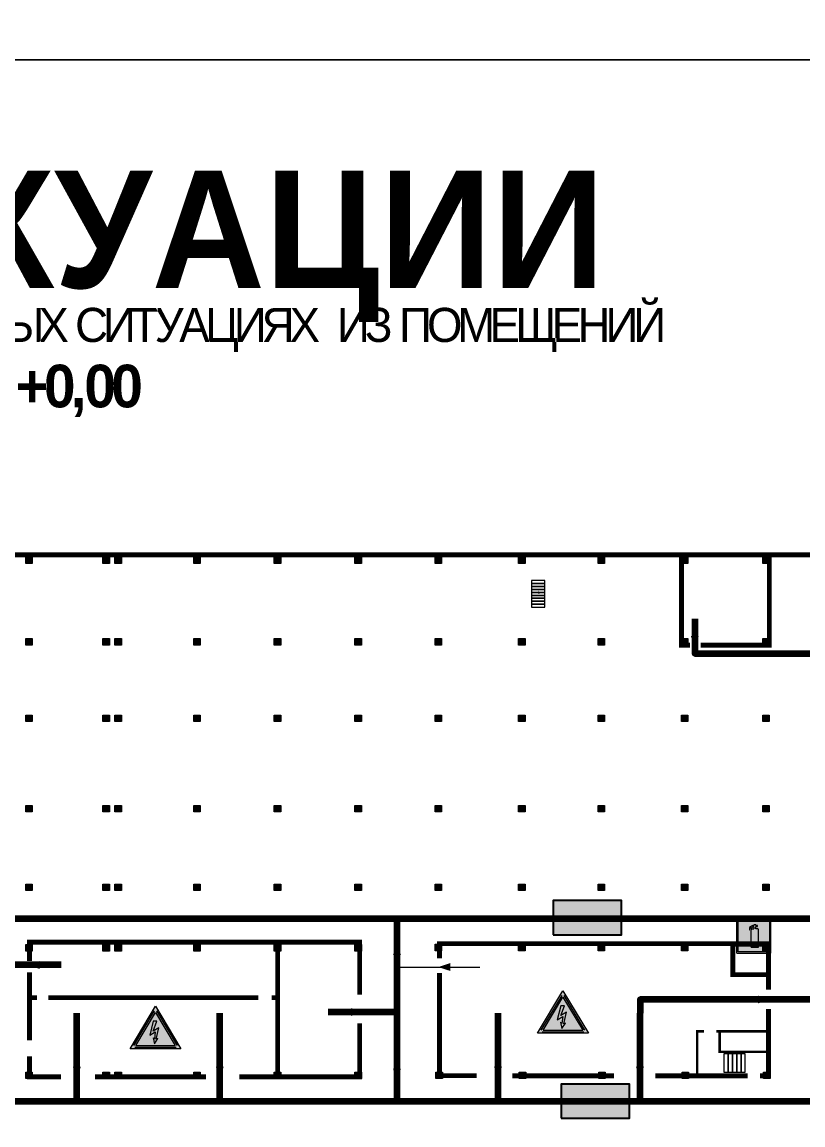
# Model space of a CAD drawing. Header units: millimetres. Extents: x 13810 to 67229, y 12374 to 21950.
# Drawn here: x 27003 to 27149.5, y 13952.6 to 14159.5 of the extents above; entities that cross this region are included whole.
import ezdxf

# ---------------------------------------------------------------- set-up
doc = ezdxf.new("R2010")
doc.units = ezdxf.units.MM
doc.layers.add('План_Штампы', color=7, linetype='Continuous')
doc.styles.add('обычный', font='arial.ttf')

# ---------------------------------------------------------------- blocks, each defined once
blk = doc.blocks.new('A$C32E8229D')
at = {"true_color": 0xffffff}
blk.add_hatch(color=7, dxfattribs=at).paths.add_polyline_path([(0, 0), (0, -8), (16, -8), (16, 0)])
h = blk.add_hatch(color=126)
h.paths.add_polyline_path([(0.2, -0.2), (15.8, -0.2), (15.8, -7.8), (0.2, -7.8)])
h.paths.add_polyline_path([(13.49, -2.05), (12.08, -2.05), (11.37, -2.63, 0.162397), (11.29, -2.84), (11.29, -3.63), (10.35, -3.63), (10.35, -4.05), (11.68, -4.05), (11.68, -3.48), (12.26, -4.28), (11.29, -5.1), (11.29, -6.78), (11.85, -6.78), (11.85, -5.44), (12.8, -4.64), (12.8, -5.94), (14.46, -5.94), (14.46, -5.39), (13.45, -5.39), (13.45, -3.97), (12.46, -2.59), (13.15, -2.59), (13.69, -3.34), (14.18, -3)], flags=16)
h.paths.add_polyline_path([(10.74, -1.82, 1), (11.8, -1.82, 1)], flags=16)
h.paths.add_polyline_path([(9.39, -3.59), (5.99, -3.59), (6.56, -3.03), (5.91, -3.03), (5.1, -3.83), (5.91, -4.64), (6.56, -4.64), (5.99, -4.09), (9.39, -4.09)], flags=16)
h.paths.add_polyline_path([(4.29, -1.08), (1.72, -1.08), (1.72, -6.6), (4.29, -6.6)], flags=16)
at = {"color": 126}
blk.add_lwpolyline([(16, -8), (0, -8), (0, 0), (16, 0)], close=True, dxfattribs=at)
blk = doc.blocks.new('A$C3E6D3DDE')
at = {"lineweight": 5}
h = blk.add_hatch(color=40, dxfattribs=at)
h.paths.add_polyline_path([(24.1, 1.45), (16.46, -11.35), (31.74, -11.35)])
h.paths.add_polyline_path([(24.09, -0.46), (30.03, -10.41), (18.14, -10.41)], flags=16)
h.paths.add_polyline_path([(24.54, -3.08), (23.41, -6.02), (25.13, -5.01), (24.33, -8.5), (24.82, -8.27), (23.79, -9.86), (23.4, -8.04), (23.8, -8.43), (24.04, -6.29), (22.39, -7.25), (23.44, -3.08)], flags=0)
h = blk.add_hatch(color=256, dxfattribs=at)
h.paths.add_polyline_path([(24.37, 0.03, 0.567511), (23.82, 0.03), (17.59, -10.4, 0.582454), (17.86, -10.88), (30.32, -10.88, 0.582149), (30.6, -10.4)])
h.paths.add_polyline_path([(24.09, -0.46), (18.14, -10.41), (30.03, -10.41)], flags=16)
h.paths.add_polyline_path([(24.54, -3.08), (23.41, -6.02), (25.13, -5.01), (24.33, -8.5), (24.82, -8.27), (23.79, -9.86), (23.4, -8.04), (23.8, -8.43), (24.04, -6.29), (22.39, -7.25), (23.44, -3.08)], flags=0)
h = blk.add_hatch(color=40, dxfattribs=at)
h.paths.add_polyline_path([(24.09, -0.46), (18.14, -10.41), (30.03, -10.41)])
h.paths.add_polyline_path([(24.82, -8.27), (23.79, -9.86), (23.4, -8.04), (23.8, -8.43), (24.04, -6.29), (22.39, -7.25), (23.44, -3.08), (24.54, -3.08), (23.41, -6.02), (25.13, -5.01), (24.33, -8.5)], flags=16)
at = {"color": 40, "lineweight": 5}
for p, q in [((16.46, -11.35), (24.1, 1.45)), ((24.1, 1.45), (31.74, -11.35))]:
    blk.add_line(p, q, dxfattribs=at)
at = {"lineweight": 5}
for p, q in [((17.59, -10.4), (23.82, 0.03)), ((24.37, 0.03), (30.6, -10.4)), ((18.14, -10.41), (24.09, -0.46)), ((23.44, -3.08), (22.39, -7.25)), ((23.41, -6.02), (24.54, -3.08)), ((24.54, -3.08), (23.44, -3.08)), ((24.09, -0.46), (30.03, -10.41)), ((22.39, -7.25), (24.04, -6.29)), ((25.13, -5.01), (23.41, -6.02)), ((24.04, -6.29), (23.8, -8.43)), ((24.33, -8.5), (25.13, -5.01)), ((23.8, -8.43), (23.4, -8.04)), ((23.4, -8.04), (23.79, -9.86)), ((23.79, -9.86), (24.82, -8.27)), ((24.82, -8.27), (24.33, -8.5)), ((17.86, -10.88), (30.32, -10.88)), ((18.14, -10.41), (30.03, -10.41))]:
    blk.add_line(p, q, dxfattribs=at)
at = {"color": 50, "lineweight": 5}
blk.add_line((31.74, -11.35), (16.46, -11.35), dxfattribs=at)
blk = doc.blocks.new('A$C3AD82952')
at = {"true_color": 0xf5f5ff}
h = blk.add_hatch(color=7, dxfattribs=at)
h.dxf.hatch_style = 1
h.paths.add_polyline_path([(8.21, 8.73, 0.414214), (7.89, 9.05), (7.22, 9.05), (7.22, 9.92), (7.59, 9.92, 1), (7.57, 10.36), (7.22, 10.36), (7.22, 10.6), (6.43, 10.6), (6.43, 10.36), (6.01, 10.36), (4.74, 9.59), (4.74, 8.69), (4.98, 8.73), (4.98, 9.26), (6.12, 9.91), (6.43, 9.91), (6.43, 9.05), (5.76, 9.05, 0.414214), (5.44, 8.73), (5.44, 2.2), (8.21, 2.2)], flags=0)
h.paths.add_polyline_path([(12.8, 12.8), (0, 12.8), (0, 0), (12.8, 0)])
h.paths.add_polyline_path([(0.51, 12.29), (12.29, 12.29), (12.29, 0.51), (0.51, 0.51)], flags=16)
h.paths.add_polyline_path([(4.74, 9.59), (6.01, 10.36), (6.43, 10.36), (6.43, 10.6), (7.22, 10.6), (7.22, 10.36), (7.59, 10.36, -0.94586), (7.59, 9.92), (7.22, 9.92), (7.22, 9.05), (7.89, 9.05, -0.414214), (8.21, 8.73), (8.21, 2.2), (5.44, 2.2), (5.44, 8.73, -0.414214), (5.76, 9.05), (6.43, 9.05), (6.43, 9.91), (6.12, 9.91), (4.98, 9.26), (4.98, 8.73), (4.74, 8.69)], flags=0)
h = blk.add_hatch(color=242)
h.dxf.hatch_style = 1
h.paths.add_polyline_path([(12.29, 12.29), (0.51, 12.29), (0.51, 0.51), (12.29, 0.51)])
h.paths.add_polyline_path([(4.74, 8.69), (4.74, 9.59), (6.01, 10.36), (6.43, 10.36), (6.43, 10.6), (7.22, 10.6), (7.22, 10.36), (7.59, 10.36, -0.94586), (7.59, 9.92), (7.22, 9.92), (7.22, 9.05), (7.89, 9.05, -0.414214), (8.21, 8.73), (8.21, 2.2), (5.44, 2.2), (5.44, 8.73, -0.414214), (5.76, 9.05), (6.43, 9.05), (6.43, 9.91), (6.12, 9.91), (4.98, 9.26), (4.98, 8.73)], flags=16)
h = blk.add_hatch(color=7, dxfattribs=at)
h.dxf.hatch_style = 1
h.paths.add_polyline_path([(8.21, 8.73, 0.414214), (7.89, 9.05), (7.22, 9.05), (7.22, 9.92), (7.59, 9.92, 1), (7.57, 10.36), (7.22, 10.36), (7.22, 10.6), (6.43, 10.6), (6.43, 10.36), (6.01, 10.36), (4.74, 9.59), (4.74, 8.69), (4.98, 8.73), (4.98, 9.26), (6.12, 9.91), (6.43, 9.91), (6.43, 9.05), (5.76, 9.05, 0.414214), (5.44, 8.73), (5.44, 2.2), (8.21, 2.2)])
at = {"color": 242, "lineweight": 5}
for p, q in [((0, 0), (0, 12.8)), ((0, 12.8), (12.8, 12.8)), ((12.8, 0), (12.8, 12.8)), ((6.01, 10.36), (4.74, 9.59)), ((4.74, 9.59), (4.74, 8.69)), ((4.74, 8.69), (4.98, 8.73)), ((4.98, 9.26), (6.12, 9.91)), ((4.98, 8.73), (4.98, 9.26)), ((5.44, 2.2), (5.44, 8.73)), ((5.76, 9.05), (6.43, 9.05)), ((6.01, 10.36), (6.43, 10.36)), ((6.12, 9.91), (6.43, 9.91)), ((7.22, 10.6), (6.43, 10.6)), ((6.43, 10.6), (6.43, 10.36)), ((6.43, 9.91), (6.43, 9.05)), ((7.22, 10.36), (7.22, 10.6)), ((7.59, 10.36), (7.22, 10.36)), ((7.22, 9.05), (7.22, 9.92)), ((7.59, 9.92), (7.22, 9.92)), ((7.89, 9.05), (7.22, 9.05)), ((8.21, 2.2), (8.21, 8.73)), ((0, 0), (12.8, 0)), ((5.44, 2.2), (8.21, 2.2))]:
    blk.add_line(p, q, dxfattribs=at)
blk.add_lwpolyline([(0.51, 12.29), (12.29, 12.29), (12.29, 0.51), (0.51, 0.51)], close=True, dxfattribs=at)
for centre, radius, start, end in [((5.76, 8.73), 0.32, 90, 180), ((7.58, 10.14), 0.223, 273.1875, 86.8125), ((7.89, 8.73), 0.32, 0, 90)]:
    blk.add_arc(centre, radius, start, end, dxfattribs=at)

msp = doc.modelspace()

# ---------------------------------------------------------------- hatches: boundary and pattern name
at = {"lineweight": 0}
h = msp.add_hatch(color=256, dxfattribs=at)
h.dxf.hatch_style = 1
h.paths.add_polyline_path([(27004.91, 14057.96), (27004.91, 14059.19), (27003.69, 14059.19), (27003.69, 14057.96)])
h = msp.add_hatch(color=256, dxfattribs=at)
h.dxf.hatch_style = 1
h.paths.add_polyline_path([(27019.41, 14057.96), (27019.41, 14059.19), (27018.19, 14059.19), (27018.19, 14057.96)])
h = msp.add_hatch(color=256, dxfattribs=at)
h.dxf.hatch_style = 1
h.paths.add_polyline_path([(27021.64, 14057.96), (27021.64, 14059.19), (27020.42, 14059.19), (27020.42, 14057.96)])
h = msp.add_hatch(color=256, dxfattribs=at)
h.dxf.hatch_style = 1
h.paths.add_polyline_path([(27036.45, 14057.96), (27036.45, 14059.19), (27035.23, 14059.19), (27035.23, 14057.96)])
h = msp.add_hatch(color=256, dxfattribs=at)
h.dxf.hatch_style = 1
h.paths.add_polyline_path([(27051.55, 14057.96), (27051.55, 14059.19), (27050.33, 14059.19), (27050.33, 14057.96)])
h = msp.add_hatch(color=256, dxfattribs=at)
h.dxf.hatch_style = 1
h.paths.add_polyline_path([(27066.69, 14057.96), (27066.69, 14059.19), (27065.46, 14059.19), (27065.46, 14057.96)])
h = msp.add_hatch(color=256, dxfattribs=at)
h.dxf.hatch_style = 1
h.paths.add_polyline_path([(27081.73, 14057.96), (27081.73, 14059.19), (27080.51, 14059.19), (27080.51, 14057.96)])
h = msp.add_hatch(color=256, dxfattribs=at)
h.dxf.hatch_style = 1
h.paths.add_polyline_path([(27097.38, 14057.96), (27097.38, 14059.19), (27096.16, 14059.19), (27096.16, 14057.96)])
h = msp.add_hatch(color=256, dxfattribs=at)
h.dxf.hatch_style = 1
h.paths.add_polyline_path([(27112.3, 14057.96), (27112.3, 14059.19), (27111.08, 14059.19), (27111.08, 14057.96)])
h = msp.add_hatch(color=256, dxfattribs=at)
h.dxf.hatch_style = 1
h.paths.add_polyline_path([(27127.95, 14057.96), (27127.95, 14059.19), (27126.73, 14059.19), (27126.73, 14057.96)])
h = msp.add_hatch(color=256, dxfattribs=at)
h.dxf.hatch_style = 1
h.paths.add_polyline_path([(27143.22, 14057.96), (27143.22, 14059.19), (27142, 14059.19), (27142, 14057.96)])
h = msp.add_hatch(color=256, dxfattribs=at)
h.dxf.hatch_style = 1
h.paths.add_polyline_path([(27004.91, 14042.64), (27004.91, 14043.87), (27003.69, 14043.87), (27003.69, 14042.64)])
h = msp.add_hatch(color=256, dxfattribs=at)
h.dxf.hatch_style = 1
h.paths.add_polyline_path([(27019.41, 14042.64), (27019.41, 14043.87), (27018.19, 14043.87), (27018.19, 14042.64)])
h = msp.add_hatch(color=256, dxfattribs=at)
h.dxf.hatch_style = 1
h.paths.add_polyline_path([(27021.64, 14042.64), (27021.64, 14043.87), (27020.42, 14043.87), (27020.42, 14042.64)])
h = msp.add_hatch(color=256, dxfattribs=at)
h.dxf.hatch_style = 1
h.paths.add_polyline_path([(27036.45, 14042.64), (27036.45, 14043.87), (27035.23, 14043.87), (27035.23, 14042.64)])
h = msp.add_hatch(color=256, dxfattribs=at)
h.dxf.hatch_style = 1
h.paths.add_polyline_path([(27051.55, 14042.64), (27051.55, 14043.87), (27050.33, 14043.87), (27050.33, 14042.64)])
h = msp.add_hatch(color=256, dxfattribs=at)
h.dxf.hatch_style = 1
h.paths.add_polyline_path([(27066.69, 14042.64), (27066.69, 14043.87), (27065.46, 14043.87), (27065.46, 14042.64)])
h = msp.add_hatch(color=256, dxfattribs=at)
h.dxf.hatch_style = 1
h.paths.add_polyline_path([(27081.73, 14042.64), (27081.73, 14043.87), (27080.51, 14043.87), (27080.51, 14042.64)])
h = msp.add_hatch(color=256, dxfattribs=at)
h.dxf.hatch_style = 1
h.paths.add_polyline_path([(27097.38, 14042.64), (27097.38, 14043.87), (27096.16, 14043.87), (27096.16, 14042.64)])
h = msp.add_hatch(color=256, dxfattribs=at)
h.dxf.hatch_style = 1
h.paths.add_polyline_path([(27112.3, 14042.64), (27112.3, 14043.87), (27111.08, 14043.87), (27111.08, 14042.64)])
h = msp.add_hatch(color=256, dxfattribs=at)
h.dxf.hatch_style = 1
h.paths.add_polyline_path([(27127.95, 14042.64), (27127.95, 14043.87), (27126.73, 14043.87), (27126.73, 14042.64)])
h = msp.add_hatch(color=256, dxfattribs=at)
h.dxf.hatch_style = 1
h.paths.add_polyline_path([(27143.22, 14042.64), (27143.22, 14043.87), (27142, 14043.87), (27142, 14042.64)])
h = msp.add_hatch(color=256, dxfattribs=at)
h.dxf.hatch_style = 1
h.paths.add_polyline_path([(27004.91, 14028.29), (27004.91, 14029.52), (27003.69, 14029.52), (27003.69, 14028.29)])
h = msp.add_hatch(color=256, dxfattribs=at)
h.dxf.hatch_style = 1
h.paths.add_polyline_path([(27019.41, 14028.29), (27019.41, 14029.52), (27018.19, 14029.52), (27018.19, 14028.29)])
h = msp.add_hatch(color=256, dxfattribs=at)
h.dxf.hatch_style = 1
h.paths.add_polyline_path([(27021.64, 14028.29), (27021.64, 14029.52), (27020.42, 14029.52), (27020.42, 14028.29)])
h = msp.add_hatch(color=256, dxfattribs=at)
h.dxf.hatch_style = 1
h.paths.add_polyline_path([(27036.45, 14028.29), (27036.45, 14029.52), (27035.23, 14029.52), (27035.23, 14028.29)])
h = msp.add_hatch(color=256, dxfattribs=at)
h.dxf.hatch_style = 1
h.paths.add_polyline_path([(27051.55, 14028.29), (27051.55, 14029.52), (27050.33, 14029.52), (27050.33, 14028.29)])
h = msp.add_hatch(color=256, dxfattribs=at)
h.dxf.hatch_style = 1
h.paths.add_polyline_path([(27066.69, 14028.29), (27066.69, 14029.52), (27065.46, 14029.52), (27065.46, 14028.29)])
h = msp.add_hatch(color=256, dxfattribs=at)
h.dxf.hatch_style = 1
h.paths.add_polyline_path([(27081.73, 14028.29), (27081.73, 14029.52), (27080.51, 14029.52), (27080.51, 14028.29)])
h = msp.add_hatch(color=256, dxfattribs=at)
h.dxf.hatch_style = 1
h.paths.add_polyline_path([(27097.38, 14028.29), (27097.38, 14029.52), (27096.16, 14029.52), (27096.16, 14028.29)])
h = msp.add_hatch(color=256, dxfattribs=at)
h.dxf.hatch_style = 1
h.paths.add_polyline_path([(27112.3, 14028.29), (27112.3, 14029.52), (27111.08, 14029.52), (27111.08, 14028.29)])
h = msp.add_hatch(color=256, dxfattribs=at)
h.dxf.hatch_style = 1
h.paths.add_polyline_path([(27127.95, 14028.29), (27127.95, 14029.52), (27126.73, 14029.52), (27126.73, 14028.29)])
h = msp.add_hatch(color=256, dxfattribs=at)
h.dxf.hatch_style = 1
h.paths.add_polyline_path([(27143.22, 14028.29), (27143.22, 14029.52), (27142, 14029.52), (27142, 14028.29)])
h = msp.add_hatch(color=256, dxfattribs=at)
h.dxf.hatch_style = 1
h.paths.add_polyline_path([(27004.91, 14011.35), (27004.91, 14012.58), (27003.69, 14012.58), (27003.69, 14011.35)])
h = msp.add_hatch(color=256, dxfattribs=at)
h.dxf.hatch_style = 1
h.paths.add_polyline_path([(27019.41, 14011.35), (27019.41, 14012.58), (27018.19, 14012.58), (27018.19, 14011.35)])
h = msp.add_hatch(color=256, dxfattribs=at)
h.dxf.hatch_style = 1
h.paths.add_polyline_path([(27021.64, 14011.35), (27021.64, 14012.58), (27020.42, 14012.58), (27020.42, 14011.35)])
h = msp.add_hatch(color=256, dxfattribs=at)
h.dxf.hatch_style = 1
h.paths.add_polyline_path([(27036.45, 14011.35), (27036.45, 14012.58), (27035.23, 14012.58), (27035.23, 14011.35)])
h = msp.add_hatch(color=256, dxfattribs=at)
h.dxf.hatch_style = 1
h.paths.add_polyline_path([(27051.55, 14011.35), (27051.55, 14012.58), (27050.33, 14012.58), (27050.33, 14011.35)])
h = msp.add_hatch(color=256, dxfattribs=at)
h.dxf.hatch_style = 1
h.paths.add_polyline_path([(27066.69, 14011.35), (27066.69, 14012.58), (27065.46, 14012.58), (27065.46, 14011.35)])
h = msp.add_hatch(color=256, dxfattribs=at)
h.dxf.hatch_style = 1
h.paths.add_polyline_path([(27081.73, 14011.35), (27081.73, 14012.58), (27080.51, 14012.58), (27080.51, 14011.35)])
h = msp.add_hatch(color=256, dxfattribs=at)
h.dxf.hatch_style = 1
h.paths.add_polyline_path([(27097.38, 14011.35), (27097.38, 14012.58), (27096.16, 14012.58), (27096.16, 14011.35)])
h = msp.add_hatch(color=256, dxfattribs=at)
h.dxf.hatch_style = 1
h.paths.add_polyline_path([(27112.3, 14011.35), (27112.3, 14012.58), (27111.08, 14012.58), (27111.08, 14011.35)])
h = msp.add_hatch(color=256, dxfattribs=at)
h.dxf.hatch_style = 1
h.paths.add_polyline_path([(27127.95, 14011.35), (27127.95, 14012.58), (27126.73, 14012.58), (27126.73, 14011.35)])
h = msp.add_hatch(color=256, dxfattribs=at)
h.dxf.hatch_style = 1
h.paths.add_polyline_path([(27143.22, 14011.35), (27143.22, 14012.58), (27142, 14012.58), (27142, 14011.35)])
h = msp.add_hatch(color=256, dxfattribs=at)
h.dxf.hatch_style = 1
h.paths.add_polyline_path([(27004.91, 13996.6), (27004.91, 13997.83), (27003.69, 13997.83), (27003.69, 13996.6)])
h = msp.add_hatch(color=256, dxfattribs=at)
h.dxf.hatch_style = 1
h.paths.add_polyline_path([(27019.41, 13996.6), (27019.41, 13997.83), (27018.19, 13997.83), (27018.19, 13996.6)])
h = msp.add_hatch(color=256, dxfattribs=at)
h.dxf.hatch_style = 1
h.paths.add_polyline_path([(27021.64, 13996.6), (27021.64, 13997.83), (27020.42, 13997.83), (27020.42, 13996.6)])
h = msp.add_hatch(color=256, dxfattribs=at)
h.dxf.hatch_style = 1
h.paths.add_polyline_path([(27036.45, 13996.6), (27036.45, 13997.83), (27035.23, 13997.83), (27035.23, 13996.6)])
h = msp.add_hatch(color=256, dxfattribs=at)
h.dxf.hatch_style = 1
h.paths.add_polyline_path([(27051.55, 13996.6), (27051.55, 13997.83), (27050.33, 13997.83), (27050.33, 13996.6)])
h = msp.add_hatch(color=256, dxfattribs=at)
h.dxf.hatch_style = 1
h.paths.add_polyline_path([(27066.69, 13996.6), (27066.69, 13997.83), (27065.46, 13997.83), (27065.46, 13996.6)])
h = msp.add_hatch(color=256, dxfattribs=at)
h.dxf.hatch_style = 1
h.paths.add_polyline_path([(27081.73, 13996.6), (27081.73, 13997.83), (27080.51, 13997.83), (27080.51, 13996.6)])
h = msp.add_hatch(color=256, dxfattribs=at)
h.dxf.hatch_style = 1
h.paths.add_polyline_path([(27097.38, 13996.6), (27097.38, 13997.83), (27096.16, 13997.83), (27096.16, 13996.6)])
h = msp.add_hatch(color=256, dxfattribs=at)
h.dxf.hatch_style = 1
h.paths.add_polyline_path([(27112.3, 13996.6), (27112.3, 13997.83), (27111.08, 13997.83), (27111.08, 13996.6)])
h = msp.add_hatch(color=256, dxfattribs=at)
h.dxf.hatch_style = 1
h.paths.add_polyline_path([(27127.95, 13996.6), (27127.95, 13997.83), (27126.73, 13997.83), (27126.73, 13996.6)])
h = msp.add_hatch(color=256, dxfattribs=at)
h.dxf.hatch_style = 1
h.paths.add_polyline_path([(27143.22, 13996.6), (27143.22, 13997.83), (27142, 13997.83), (27142, 13996.6)])
h = msp.add_hatch(color=256, dxfattribs=at)
h.dxf.hatch_style = 1
h.paths.add_polyline_path([(27004.91, 13985.24), (27004.91, 13986.47), (27003.69, 13986.47), (27003.69, 13985.24)])
h = msp.add_hatch(color=256, dxfattribs=at)
h.dxf.hatch_style = 1
h.paths.add_polyline_path([(27019.41, 13985.24), (27019.41, 13986.47), (27018.19, 13986.47), (27018.19, 13985.24)])
h = msp.add_hatch(color=256, dxfattribs=at)
h.dxf.hatch_style = 1
h.paths.add_polyline_path([(27021.64, 13985.24), (27021.64, 13986.47), (27020.42, 13986.47), (27020.42, 13985.24)])
h = msp.add_hatch(color=256, dxfattribs=at)
h.dxf.hatch_style = 1
h.paths.add_polyline_path([(27036.45, 13985.24), (27036.45, 13986.47), (27035.23, 13986.47), (27035.23, 13985.24)])
h = msp.add_hatch(color=256, dxfattribs=at)
h.dxf.hatch_style = 1
h.paths.add_polyline_path([(27051.55, 13985.24), (27051.55, 13986.47), (27050.33, 13986.47), (27050.33, 13985.24)])
h = msp.add_hatch(color=256, dxfattribs=at)
h.dxf.hatch_style = 1
h.paths.add_polyline_path([(27066.69, 13985.24), (27066.69, 13986.47), (27065.46, 13986.47), (27065.46, 13985.24)])
h = msp.add_hatch(color=256, dxfattribs=at)
h.dxf.hatch_style = 1
h.paths.add_polyline_path([(27081.73, 13985.32), (27081.73, 13986.55), (27080.51, 13986.55), (27080.51, 13985.32)])
h = msp.add_hatch(color=256, dxfattribs=at)
h.dxf.hatch_style = 1
h.paths.add_polyline_path([(27097.38, 13985.32), (27097.38, 13986.55), (27096.16, 13986.55), (27096.16, 13985.32)])
h = msp.add_hatch(color=256, dxfattribs=at)
h.dxf.hatch_style = 1
h.paths.add_polyline_path([(27112.3, 13985.32), (27112.3, 13986.55), (27111.08, 13986.55), (27111.08, 13985.32)])
h = msp.add_hatch(color=256, dxfattribs=at)
h.dxf.hatch_style = 1
h.paths.add_polyline_path([(27127.95, 13985.32), (27127.95, 13986.55), (27126.73, 13986.55), (27126.73, 13985.32)])
h = msp.add_hatch(color=256, dxfattribs=at)
h.dxf.hatch_style = 1
h.paths.add_polyline_path([(27143.22, 13985.32), (27143.22, 13986.55), (27142, 13986.55), (27142, 13985.32)])
h = msp.add_hatch(color=256, dxfattribs=at)
h.dxf.hatch_style = 1
h.paths.add_polyline_path([(27004.91, 13961.33), (27004.91, 13962.56), (27003.69, 13962.56), (27003.69, 13961.33)])
h = msp.add_hatch(color=256, dxfattribs=at)
h.dxf.hatch_style = 1
h.paths.add_polyline_path([(27019.41, 13961.33), (27019.41, 13962.56), (27018.19, 13962.56), (27018.19, 13961.33)])
h = msp.add_hatch(color=256, dxfattribs=at)
h.dxf.hatch_style = 1
h.paths.add_polyline_path([(27021.64, 13961.33), (27021.64, 13962.56), (27020.42, 13962.56), (27020.42, 13961.33)])
h = msp.add_hatch(color=256, dxfattribs=at)
h.dxf.hatch_style = 1
h.paths.add_polyline_path([(27036.45, 13961.33), (27036.45, 13962.56), (27035.23, 13962.56), (27035.23, 13961.33)])
h = msp.add_hatch(color=256, dxfattribs=at)
h.dxf.hatch_style = 1
h.paths.add_polyline_path([(27051.55, 13961.33), (27051.55, 13962.56), (27050.33, 13962.56), (27050.33, 13961.33)])
h = msp.add_hatch(color=256, dxfattribs=at)
h.dxf.hatch_style = 1
h.paths.add_polyline_path([(27066.69, 13961.33), (27066.69, 13962.56), (27065.46, 13962.56), (27065.46, 13961.33)])
h = msp.add_hatch(color=256, dxfattribs=at)
h.dxf.hatch_style = 1
h.paths.add_polyline_path([(27081.87, 13961.33), (27081.87, 13962.56), (27080.65, 13962.56), (27080.65, 13961.33)])
h = msp.add_hatch(color=256, dxfattribs=at)
h.dxf.hatch_style = 1
h.paths.add_polyline_path([(27097.51, 13961.33), (27097.51, 13962.56), (27096.29, 13962.56), (27096.29, 13961.33)])
h = msp.add_hatch(color=256, dxfattribs=at)
h.dxf.hatch_style = 1
h.paths.add_polyline_path([(27112.44, 13961.33), (27112.44, 13962.56), (27111.22, 13962.56), (27111.22, 13961.33)])
h = msp.add_hatch(color=256, dxfattribs=at)
h.dxf.hatch_style = 1
h.paths.add_polyline_path([(27128.08, 13961.33), (27128.08, 13962.56), (27126.86, 13962.56), (27126.86, 13961.33)])
h = msp.add_hatch(color=256, dxfattribs=at)
h.dxf.hatch_style = 1
h.paths.add_polyline_path([(27143.35, 13961.33), (27143.35, 13962.56), (27142.13, 13962.56), (27142.13, 13961.33)])

# ---------------------------------------------------------------- linework, layer by layer
at = {"color": 126, "lineweight": 0, "true_color": 0x008754}
for points in [[(26676.58, 14547.45), (27276.58, 14547.45), (27276.58, 14152.45), (26676.58, 14152.45)], [(26676.58, 14152.45), (27276.58, 14152.45), (27276.58, 13757.45), (26676.58, 13757.45)]]:
    msp.add_lwpolyline(points, close=True, dxfattribs=at)
at = {"lineweight": 0}
for points, const_width in [([(26878.27, 14059.59), (27160.05, 14059.59)], 0.924), ([(27126.73, 14059.19), (27126.73, 14042.64), (27128.34, 14042.64)], 0.924), ([(27130.32, 14042.64), (27143.22, 14042.64), (27143.22, 14059.43)], 0.924), ([(27004.39, 13983.37), (27004.39, 13986.93), (27066.36, 13986.93), (27066.36, 13977.06)], 0.924), ([(27049.85, 13976.51), (27050.97, 13976.51), (27050.97, 13986.84), (27050.97, 13961.74)], 0.924), ([(27081.35, 13983.87), (27081.35, 13986.64), (27143.05, 13986.64), (27143.05, 13978.01)], 0.924), ([(27004.39, 13968.53), (27004.39, 13981.23)], 0.924), ([(27088.28, 13961.87), (27081.35, 13961.87), (27081.35, 13981.13)], 0.924), ([(27004.39, 13976.51), (27005.8, 13976.51)], 0.924), ([(27007.95, 13976.51), (27047.32, 13976.51)], 0.924), ([(27143.05, 13974.41), (27143.05, 13961.82), (27141.5, 13961.82)], 0.924), ([(27066.36, 13971.68), (27066.36, 13961.67), (27043.77, 13961.67)], 0.924), ([(27130.97, 13970.2), (27129.69, 13970.2), (27129.69, 13962.06)], 0.462), ([(27133.27, 13970.2), (27143.06, 13970.2), (27133.91, 13970.2), (27133.91, 13966.34), (27143.19, 13966.34)], 0.462), ([(27010.34, 13961.67), (27004.39, 13961.67), (27004.39, 13965.51)], 0.924), ([(27037.52, 13961.67), (27016.68, 13961.67)], 0.924), ([(27114.05, 13961.82), (27095.03, 13961.82)], 0.924), ([(27139.17, 13961.82), (27121.81, 13961.82)], 0.924)]:
    msp.add_lwpolyline(points, dxfattribs=dict(at, const_width=const_width))
for points in [[(27003.69, 14059.19), (27004.91, 14059.19), (27004.91, 14057.96), (27003.69, 14057.96)], [(27018.19, 14059.19), (27019.41, 14059.19), (27019.41, 14057.96), (27018.19, 14057.96)], [(27020.42, 14059.19), (27021.64, 14059.19), (27021.64, 14057.96), (27020.42, 14057.96)], [(27035.23, 14059.19), (27036.45, 14059.19), (27036.45, 14057.96), (27035.23, 14057.96)], [(27050.33, 14059.19), (27051.55, 14059.19), (27051.55, 14057.96), (27050.33, 14057.96)], [(27065.46, 14059.19), (27066.69, 14059.19), (27066.69, 14057.96), (27065.46, 14057.96)], [(27080.51, 14059.19), (27081.73, 14059.19), (27081.73, 14057.96), (27080.51, 14057.96)], [(27096.16, 14059.19), (27097.38, 14059.19), (27097.38, 14057.96), (27096.16, 14057.96)], [(27111.08, 14059.19), (27112.3, 14059.19), (27112.3, 14057.96), (27111.08, 14057.96)], [(27126.73, 14059.19), (27127.95, 14059.19), (27127.95, 14057.96), (27126.73, 14057.96)], [(27142, 14059.19), (27143.22, 14059.19), (27143.22, 14057.96), (27142, 14057.96)], [(27098.61, 14054.22), (27101.11, 14054.22), (27101.11, 14054.78), (27098.61, 14054.78)], [(27098.61, 14053.66), (27101.11, 14053.66), (27101.11, 14054.22), (27098.61, 14054.22)], [(27098.61, 14053.1), (27101.11, 14053.1), (27101.11, 14053.66), (27098.61, 14053.66)], [(27098.61, 14052.55), (27101.11, 14052.55), (27101.11, 14053.1), (27098.61, 14053.1)], [(27098.61, 14051.99), (27101.11, 14051.99), (27101.11, 14052.55), (27098.61, 14052.55)], [(27098.61, 14051.43), (27101.11, 14051.43), (27101.11, 14051.99), (27098.61, 14051.99)], [(27098.61, 14050.87), (27101.11, 14050.87), (27101.11, 14051.43), (27098.61, 14051.43)], [(27098.61, 14050.32), (27101.11, 14050.32), (27101.11, 14050.87), (27098.61, 14050.87)], [(27098.61, 14049.76), (27101.11, 14049.76), (27101.11, 14050.32), (27098.61, 14050.32)], [(27003.69, 14043.87), (27004.91, 14043.87), (27004.91, 14042.64), (27003.69, 14042.64)], [(27018.19, 14043.87), (27019.41, 14043.87), (27019.41, 14042.64), (27018.19, 14042.64)], [(27020.42, 14043.87), (27021.64, 14043.87), (27021.64, 14042.64), (27020.42, 14042.64)], [(27035.23, 14043.87), (27036.45, 14043.87), (27036.45, 14042.64), (27035.23, 14042.64)], [(27050.33, 14043.87), (27051.55, 14043.87), (27051.55, 14042.64), (27050.33, 14042.64)], [(27065.46, 14043.87), (27066.69, 14043.87), (27066.69, 14042.64), (27065.46, 14042.64)], [(27080.51, 14043.87), (27081.73, 14043.87), (27081.73, 14042.64), (27080.51, 14042.64)], [(27096.16, 14043.87), (27097.38, 14043.87), (27097.38, 14042.64), (27096.16, 14042.64)], [(27111.08, 14043.87), (27112.3, 14043.87), (27112.3, 14042.64), (27111.08, 14042.64)], [(27126.73, 14043.87), (27127.95, 14043.87), (27127.95, 14042.64), (27126.73, 14042.64)], [(27142, 14043.87), (27143.22, 14043.87), (27143.22, 14042.64), (27142, 14042.64)], [(27003.69, 14029.52), (27004.91, 14029.52), (27004.91, 14028.29), (27003.69, 14028.29)], [(27018.19, 14029.52), (27019.41, 14029.52), (27019.41, 14028.29), (27018.19, 14028.29)], [(27020.42, 14029.52), (27021.64, 14029.52), (27021.64, 14028.29), (27020.42, 14028.29)], [(27035.23, 14029.52), (27036.45, 14029.52), (27036.45, 14028.29), (27035.23, 14028.29)], [(27050.33, 14029.52), (27051.55, 14029.52), (27051.55, 14028.29), (27050.33, 14028.29)], [(27065.46, 14029.52), (27066.69, 14029.52), (27066.69, 14028.29), (27065.46, 14028.29)], [(27080.51, 14029.52), (27081.73, 14029.52), (27081.73, 14028.29), (27080.51, 14028.29)], [(27096.16, 14029.52), (27097.38, 14029.52), (27097.38, 14028.29), (27096.16, 14028.29)], [(27111.08, 14029.52), (27112.3, 14029.52), (27112.3, 14028.29), (27111.08, 14028.29)], [(27126.73, 14029.52), (27127.95, 14029.52), (27127.95, 14028.29), (27126.73, 14028.29)], [(27142, 14029.52), (27143.22, 14029.52), (27143.22, 14028.29), (27142, 14028.29)], [(27003.69, 14012.58), (27004.91, 14012.58), (27004.91, 14011.35), (27003.69, 14011.35)], [(27018.19, 14012.58), (27019.41, 14012.58), (27019.41, 14011.35), (27018.19, 14011.35)], [(27020.42, 14012.58), (27021.64, 14012.58), (27021.64, 14011.35), (27020.42, 14011.35)], [(27035.23, 14012.58), (27036.45, 14012.58), (27036.45, 14011.35), (27035.23, 14011.35)], [(27050.33, 14012.58), (27051.55, 14012.58), (27051.55, 14011.35), (27050.33, 14011.35)], [(27065.46, 14012.58), (27066.69, 14012.58), (27066.69, 14011.35), (27065.46, 14011.35)], [(27080.51, 14012.58), (27081.73, 14012.58), (27081.73, 14011.35), (27080.51, 14011.35)], [(27096.16, 14012.58), (27097.38, 14012.58), (27097.38, 14011.35), (27096.16, 14011.35)], [(27111.08, 14012.58), (27112.3, 14012.58), (27112.3, 14011.35), (27111.08, 14011.35)], [(27126.73, 14012.58), (27127.95, 14012.58), (27127.95, 14011.35), (27126.73, 14011.35)], [(27142, 14012.58), (27143.22, 14012.58), (27143.22, 14011.35), (27142, 14011.35)], [(27003.69, 13997.83), (27004.91, 13997.83), (27004.91, 13996.6), (27003.69, 13996.6)], [(27018.19, 13997.83), (27019.41, 13997.83), (27019.41, 13996.6), (27018.19, 13996.6)], [(27020.42, 13997.83), (27021.64, 13997.83), (27021.64, 13996.6), (27020.42, 13996.6)], [(27035.23, 13997.83), (27036.45, 13997.83), (27036.45, 13996.6), (27035.23, 13996.6)], [(27050.33, 13997.83), (27051.55, 13997.83), (27051.55, 13996.6), (27050.33, 13996.6)], [(27065.46, 13997.83), (27066.69, 13997.83), (27066.69, 13996.6), (27065.46, 13996.6)], [(27080.51, 13997.83), (27081.73, 13997.83), (27081.73, 13996.6), (27080.51, 13996.6)], [(27096.16, 13997.83), (27097.38, 13997.83), (27097.38, 13996.6), (27096.16, 13996.6)], [(27111.08, 13997.83), (27112.3, 13997.83), (27112.3, 13996.6), (27111.08, 13996.6)], [(27126.73, 13997.83), (27127.95, 13997.83), (27127.95, 13996.6), (27126.73, 13996.6)], [(27142, 13997.83), (27143.22, 13997.83), (27143.22, 13996.6), (27142, 13996.6)], [(27003.69, 13986.47), (27004.91, 13986.47), (27004.91, 13985.24), (27003.69, 13985.24)], [(27018.19, 13986.47), (27019.41, 13986.47), (27019.41, 13985.24), (27018.19, 13985.24)], [(27020.42, 13986.47), (27021.64, 13986.47), (27021.64, 13985.24), (27020.42, 13985.24)], [(27035.23, 13986.47), (27036.45, 13986.47), (27036.45, 13985.24), (27035.23, 13985.24)], [(27050.33, 13986.47), (27051.55, 13986.47), (27051.55, 13985.24), (27050.33, 13985.24)], [(27065.46, 13986.47), (27066.69, 13986.47), (27066.69, 13985.24), (27065.46, 13985.24)], [(27080.51, 13986.55), (27081.73, 13986.55), (27081.73, 13985.32), (27080.51, 13985.32)], [(27096.16, 13986.55), (27097.38, 13986.55), (27097.38, 13985.32), (27096.16, 13985.32)], [(27111.08, 13986.55), (27112.3, 13986.55), (27112.3, 13985.32), (27111.08, 13985.32)], [(27126.73, 13986.55), (27127.95, 13986.55), (27127.95, 13985.32), (27126.73, 13985.32)], [(27142, 13986.55), (27143.22, 13986.55), (27143.22, 13985.32), (27142, 13985.32)], [(27134.69, 13962.55), (27135.49, 13962.55), (27135.49, 13965.96), (27134.69, 13965.96)], [(27135.49, 13962.55), (27136.3, 13962.55), (27136.3, 13965.96), (27135.49, 13965.96)], [(27136.3, 13962.55), (27137.1, 13962.55), (27137.1, 13965.96), (27136.3, 13965.96)], [(27137.1, 13962.55), (27137.91, 13962.55), (27137.91, 13965.96), (27137.1, 13965.96)], [(27137.91, 13962.55), (27138.71, 13962.55), (27138.71, 13965.96), (27137.91, 13965.96)], [(27003.69, 13962.56), (27004.91, 13962.56), (27004.91, 13961.33), (27003.69, 13961.33)], [(27018.19, 13962.56), (27019.41, 13962.56), (27019.41, 13961.33), (27018.19, 13961.33)], [(27020.42, 13962.56), (27021.64, 13962.56), (27021.64, 13961.33), (27020.42, 13961.33)], [(27035.23, 13962.56), (27036.45, 13962.56), (27036.45, 13961.33), (27035.23, 13961.33)], [(27050.33, 13962.56), (27051.55, 13962.56), (27051.55, 13961.33), (27050.33, 13961.33)], [(27065.46, 13962.56), (27066.69, 13962.56), (27066.69, 13961.33), (27065.46, 13961.33)], [(27080.65, 13962.56), (27081.87, 13962.56), (27081.87, 13961.33), (27080.65, 13961.33)], [(27096.29, 13962.56), (27097.51, 13962.56), (27097.51, 13961.33), (27096.29, 13961.33)], [(27111.22, 13962.56), (27112.44, 13962.56), (27112.44, 13961.33), (27111.22, 13961.33)], [(27126.86, 13962.56), (27128.08, 13962.56), (27128.08, 13961.33), (27126.86, 13961.33)], [(27142.13, 13962.56), (27143.35, 13962.56), (27143.35, 13961.33), (27142.13, 13961.33)]]:
    msp.add_lwpolyline(points, close=True, dxfattribs=at)
at = {"color": 126, "lineweight": 100, "true_color": 0x008754}
for points in [[(27129.24, 14047.59), (27129.24, 14041.07), (27167.01, 14041.07)], [(26706.65, 13991.36), (27167.01, 13991.36)], [(27060.44, 13973.83), (27073.37, 13973.83), (27073.37, 13991.36)], [(27010.37, 13982.64), (26998.21, 13982.64), (26984.03, 13982.64)], [(27167.01, 13976.15), (27118.96, 13976.15), (27118.96, 13973.6)], [(27013.31, 13957.07), (27013.31, 13973.6)], [(27040.12, 13957.07), (27040.12, 13973.6)], [(27073.37, 13957.07), (27073.37, 13975.08)], [(27092.33, 13957.07), (27092.33, 13973.6)], [(27118.96, 13957.07), (27118.96, 13973.6)], [(26706.65, 13957.07), (27167.01, 13957.07)]]:
    msp.add_lwpolyline(points, dxfattribs=at)
at = {"lineweight": 0, "const_width": 0.924}
msp.add_lwpolyline([(27143.05, 13986.55), (27136.35, 13986.55), (27136.35, 13980.82), (27143.05, 13980.82)], close=True, dxfattribs=at)
at = {"color": 126, "lineweight": 0, "true_color": 0x008754}
msp.add_lwpolyline([(27073.37, 13982.25), (27088.92, 13982.25)], dxfattribs=at)
at = {"layer": 'План_Штампы'}
msp.add_solid([(27100.17, 14052.28), (27099.77, 14052.28), (27099.97, 14052.89)], dxfattribs=at)
at = {"layer": 'План_Штампы', "color": 126, "true_color": 0x008754}
for points in [[(27128.5, 14044.34), (27129.97, 14044.33), (27129.24, 14042.07)], [(27074.11, 13984.51), (27072.63, 13984.51), (27073.36, 13986.78)], [(27006.3, 13983.38), (27006.3, 13981.9), (27004.04, 13982.63)], [(27083.35, 13982.99), (27083.35, 13981.52), (27081.08, 13982.25)], [(27141.09, 13975.43), (27141.1, 13976.9), (27143.36, 13976.17)], [(27064.72, 13973.07), (27064.72, 13974.55), (27066.98, 13973.82)], [(27012.55, 13963.54), (27014.03, 13963.54), (27013.3, 13961.28)], [(27039.37, 13963.54), (27040.84, 13963.54), (27040.11, 13961.28)], [(27072.61, 13963.19), (27074.09, 13963.19), (27073.36, 13960.92)], [(27091.57, 13963.54), (27093.05, 13963.54), (27092.32, 13961.28)], [(27118.2, 13963.54), (27119.68, 13963.54), (27118.95, 13961.28)]]:
    msp.add_solid(points, dxfattribs=at)

# ---------------------------------------------------------------- block references
for name, p, xscale, yscale, zscale in [('A$C3AD82952', (27137.1, 13984.87), 0.5, 0.5, 0.5), ('A$C3E6D3DDE', (27089.44, 13976.91), 0.625, 0.625, 0.625), ('A$C3E6D3DDE', (27012.99, 13974.01), 0.625, 0.625, 0.625)]:
    msp.add_blockref(name, p, dxfattribs=dict(xscale=xscale, yscale=yscale, zscale=zscale))
at = {"layer": 'План_Штампы', "color": 126, "true_color": 0x008754, "xscale": -0.8, "yscale": 0.8, "zscale": 0.8}
for p in [(27115.48, 13994.71), (27116.97, 13960.28)]:
    msp.add_blockref('A$C32E8229D', p, dxfattribs=at)

# ---------------------------------------------------------------- texts
at = {"lineweight": 0, "insert": (26835.2, 14131.66), "char_height": 22, "width": 493.8901, "attachment_point": 1, "style": 'обычный'}
msp.add_mtext('{\\fProxima Nova Rg|b1|i0|c204|p2;ПЛАН ЭВАКУАЦИИ}', dxfattribs=at)
at = {"color": 0, "lineweight": 0, "insert": (26985.47, 14106.1), "char_height": 8, "width": 449.2158, "attachment_point": 5, "style": 'обычный'}
msp.add_mtext('{\\fArial Black|b1|i0|c204|p34;\\H2x;\\T0.85;  \\fArial Narrow|b0|i0|c204|p34;\\H0.8x;\\W0.9;\\P\\fProxima Nova Rg|b0|i0|c204|p2;\\H0.5x;\\W1;\\C256;ПРИ ПОЖАРЕ  ИЛИ ДРУГИХ ЧРЕЗВЫЧАЙНЫХ СИТУАЦИЯХ  ИЗ ПОМЕЩЕНИЙ \\fProxima Nova Rg|b1|i0|c204|p2;\\H1.25x;\\PЦЭН-2: ГМО +0,00}', dxfattribs=at)

doc.saveas('drawing.dxf')
